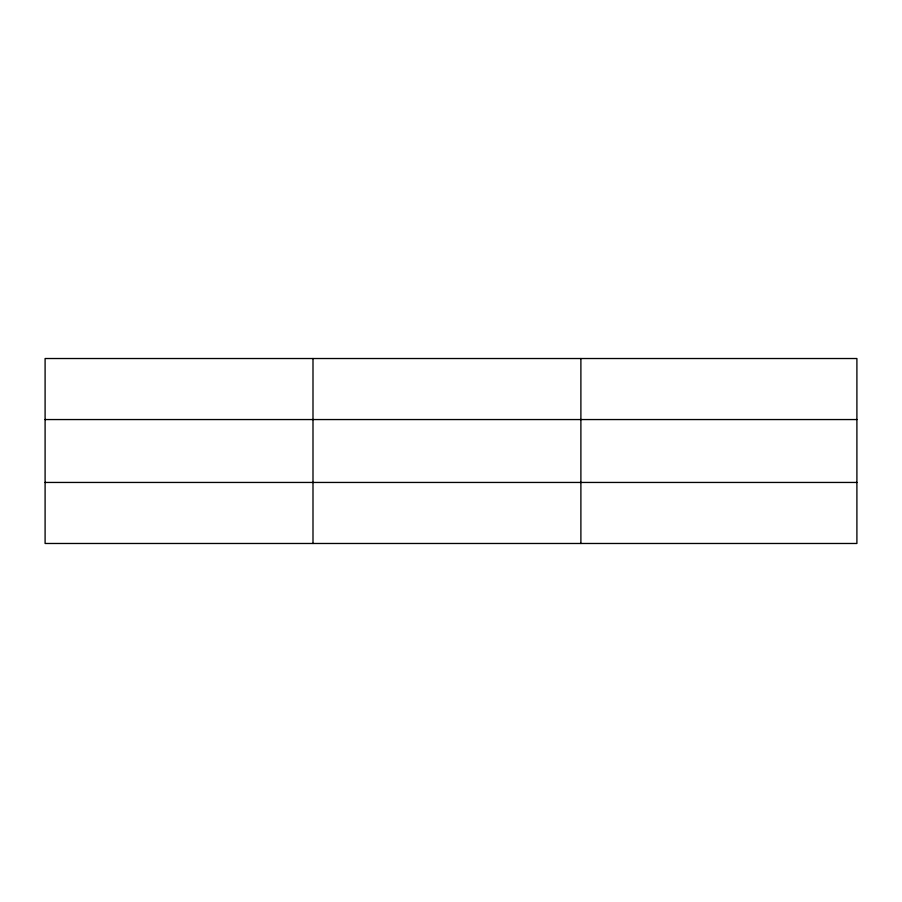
<?xml version="1.0" encoding="UTF-8"?>
<svg xmlns="http://www.w3.org/2000/svg" width="902" height="902" viewBox="0 0 902 902"><rect width="100%" height="100%" fill="white"/><g stroke="black" fill="none" stroke-linecap="round" stroke-linejoin="round"><path stroke-width="1.35" d="M312.994 358.522L312.994 543.478M580.888 358.522L580.888 543.478M856.9 419.554L856.9 358.522L45.1 358.522L45.1 543.478L856.9 543.478L856.9 419.554L45.1 419.554M45.1 482.446L856.9 482.446"/></g></svg>
